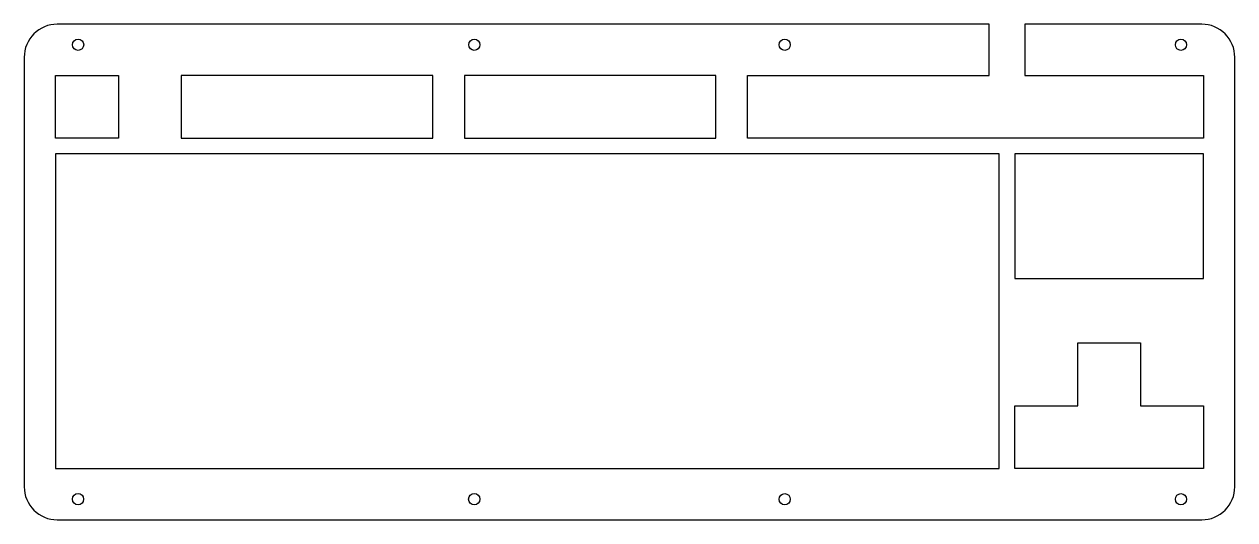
# Model space of a CAD drawing. Header units: millimetres. Extents: x 0 to 367, y 0 to 150.
import ezdxf

# ---------------------------------------------------------------- set-up
doc = ezdxf.new("R2010")
doc.units = ezdxf.units.MM
doc.header["$MEASUREMENT"] = 0

msp = doc.modelspace()

# ---------------------------------------------------------------- linework, layer by layer
msp.add_lwpolyline([(276.25, 115.56), (238.15, 115.56), (219.1, 115.56), (219.1, 134.61), (238.15, 134.61), (276.25, 134.61), (292.27, 134.61), (292.27, 150.08), (10.07, 150.08, 0.414214), (0.07, 140.08), (0.07, 125.08), (0.07, 10.07, 0.414214), (10.07, 0.07), (22.64, 0.07), (356.68, 0.07, 0.414214), (366.68, 10.07), (366.68, 140.08, 0.414214), (356.68, 150.08), (303.08, 150.08), (303.08, 134.61), (319.11, 134.61), (338.16, 134.61), (357.21, 134.61), (357.21, 115.56), (338.16, 115.56), (319.11, 115.56), (300.06, 115.56), (295.3, 115.56)], format="xyb", close=True)
for points in [[(9.55, 134.61), (28.6, 134.61), (28.6, 115.56), (9.55, 115.56)], [(123.85, 115.56), (123.85, 134.61), (104.8, 134.61), (66.7, 134.61), (47.65, 134.61), (47.65, 115.56), (66.7, 115.56), (104.8, 115.56)], [(152.42, 115.56), (190.52, 115.56), (209.57, 115.56), (209.57, 134.61), (190.52, 134.61), (152.42, 134.61), (133.37, 134.61), (133.37, 115.56)], [(9.55, 15.55), (11.93, 15.55), (30.98, 15.55), (273.86, 15.55), (292.91, 15.55), (295.3, 15.55), (295.3, 91.75), (295.3, 110.8), (276.25, 110.8), (28.6, 110.8), (9.55, 110.8), (9.55, 91.75)], [(300.06, 110.8), (300.06, 91.75), (300.06, 73.09), (357.21, 73.09), (357.21, 110.8)], [(338.16, 53.65), (338.16, 34.6), (357.21, 34.6), (357.21, 15.55), (338.16, 15.55), (319.11, 15.55), (300.06, 15.55), (300.06, 34.6), (319.11, 34.6), (319.11, 53.65)]]:
    msp.add_lwpolyline(points, close=True)
for centre in [(16.38, 143.85), (136.38, 143.85), (230.38, 143.85), (350.38, 143.85), (16.37, 6.31), (136.37, 6.31), (230.38, 6.3), (350.38, 6.3)]:
    msp.add_circle(centre, 1.7)

doc.saveas('drawing.dxf')
